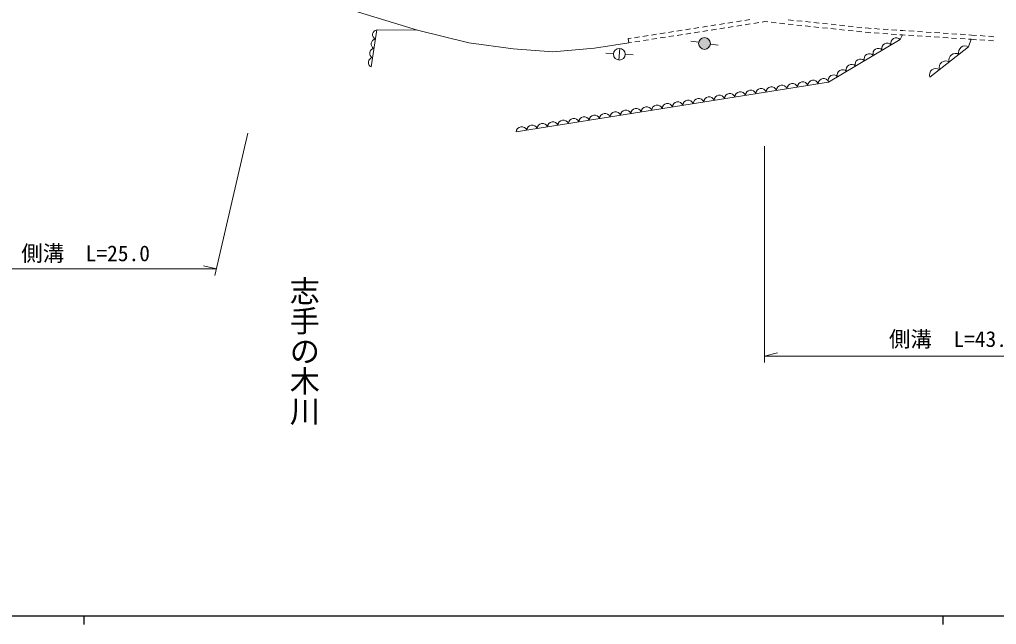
# Model space of a CAD drawing. Units: millimetres, scale not verified. Extents: x 40000 to 680000, y 20000 to 380000.
# Drawn here: x 160535 to 274231, y 204000 to 274390 of the extents above; entities that cross this region are included whole.
import ezdxf
from ezdxf.enums import TextEntityAlignment as Align

# ---------------------------------------------------------------- set-up
doc = ezdxf.new("R2010")
doc.units = ezdxf.units.MM
doc.header["$LTSCALE"] = 1000
for name, color, linetype, lineweight in [('M-BGD', 7, 'Continuous', 13), ('M-STR-HTXT', 7, 'Continuous', 13), ('M-TTL-BAND', 7, 'Continuous', 25)]:
    doc.layers.add(name, color=color, linetype=linetype, lineweight=lineweight)
doc.styles.add('@ＭＳ ゴシック', font='')
doc.styles.add('ＭＳ ゴシック', font='')
doc.styles.get('@ＭＳ ゴシック').set_extended_font_data('@MS Gothic')
doc.styles.get('ＭＳ ゴシック').set_extended_font_data('MS Gothic')

msp = doc.modelspace()

# ---------------------------------------------------------------- hatches: boundary and pattern name
at = {"layer": 'M-BGD'}
msp.add_hatch(color=256, dxfattribs=at).paths.add_polyline_path([(240915, 271441, 1), (239589, 271769, 0.00944), (239584, 271744, 0.98129)])

# ---------------------------------------------------------------- linework, layer by layer
for p, q in [((206835, 273156), (199475, 275414)), ((242969, 273979), (243562, 274071)), ((243957, 274133), (244550, 274226)), ((244945, 274288), (245538, 274380)), ((245978, 273943), (246571, 274036)), ((246966, 274098), (247262, 274144)), ((247262, 274144), (247606, 274108)), ((248004, 274066), (248601, 274003)), ((250008, 274358), (250605, 274295)), ((251003, 274254), (251600, 274191)), ((251997, 274149), (252594, 274086)), ((252992, 274045), (253589, 273982)), ((202105, 273189), (201447, 268875)), ((206835, 273156), (202105, 273189)), ((212825, 271661), (206835, 273156)), ((236053, 272897), (236646, 272990)), ((237041, 273051), (237634, 273144)), ((238029, 273206), (238622, 273299)), ((239017, 273360), (239610, 273453)), ((239062, 272861), (239655, 272954)), ((240005, 273515), (240598, 273608)), ((240050, 273016), (240643, 273109)), ((240993, 273670), (241586, 273762)), ((241038, 273170), (241631, 273263)), ((241981, 273824), (242574, 273917)), ((242026, 273325), (242619, 273418)), ((243014, 273480), (243607, 273572)), ((244002, 273634), (244595, 273727)), ((244990, 273789), (245583, 273881)), ((248999, 273962), (249595, 273899)), ((249993, 273857), (250590, 273794)), ((250988, 273752), (251584, 273690)), ((251982, 273648), (252579, 273585)), ((252977, 273543), (253573, 273481)), ((253971, 273439), (254568, 273376)), ((253986, 273940), (254583, 273877)), ((254966, 273334), (255562, 273272)), ((254981, 273835), (255578, 273773)), ((255960, 273230), (256557, 273167)), ((255975, 273731), (256572, 273668)), ((256955, 273125), (257551, 273062)), ((256970, 273626), (257567, 273564)), ((257949, 273021), (258546, 272958)), ((257965, 273522), (258561, 273459)), ((258944, 272916), (259288, 272880)), ((258959, 273417), (259331, 273378)), ((259288, 272880), (259593, 272859)), ((259331, 273378), (259632, 273358)), ((260031, 273330), (260629, 273289)), ((261028, 273261), (261627, 273220)), ((262026, 273193), (262625, 273152)), ((263024, 273124), (263324, 273104)), ((263324, 273104), (263636, 273084)), ((264035, 273058), (264634, 273019)), ((265033, 272994), (265632, 272955)), ((266031, 272929), (266630, 272891)), ((231377, 272165), (231706, 272217)), ((231377, 272165), (231454, 271671)), ((232101, 272279), (232694, 272371)), ((232146, 271780), (232739, 271872)), ((233089, 272433), (233682, 272526)), ((233134, 271934), (233727, 272027)), ((234077, 272588), (234670, 272680)), ((234122, 272089), (234715, 272181)), ((235065, 272742), (235658, 272835)), ((235110, 272243), (235703, 272336)), ((236098, 272398), (236691, 272490)), ((237086, 272552), (237679, 272645)), ((238074, 272707), (238667, 272800)), ((238680, 271881), (239584, 271744)), ((259993, 272832), (260591, 272790)), ((260990, 272763), (261589, 272722)), ((261988, 272694), (262586, 272653)), ((262985, 272626), (263291, 272605)), ((263291, 272605), (263602, 272585)), ((264001, 272559), (264600, 272520)), ((264999, 272495), (265598, 272456)), ((265997, 272431), (266596, 272392)), ((266995, 272366), (267594, 272328)), ((267029, 272865), (267628, 272827)), ((267993, 272302), (268592, 272263)), ((268027, 272801), (268626, 272762)), ((268991, 272238), (269590, 272199)), ((269025, 272737), (269624, 272698)), ((269989, 272174), (270588, 272135)), ((270023, 272672), (270622, 272634)), ((270987, 272109), (271298, 272089)), ((271021, 272608), (271332, 272588)), ((271298, 272089), (271897, 272045)), ((271332, 272588), (271927, 272544)), ((272296, 272015), (272894, 271971)), ((272326, 272514), (272924, 272470)), ((273293, 271941), (273891, 271896)), ((273323, 272440), (273922, 272395)), ((217966, 270991), (212825, 271661)), ((222611, 270649), (217966, 270991)), ((227465, 271047), (222611, 270649)), ((227465, 271047), (231454, 271671)), ((230389, 271034), (230279, 269673)), ((231454, 271671), (231751, 271718)), ((240947, 271535), (241851, 271398)), ((228752, 270487), (229664, 270431)), ((231041, 270346), (231953, 270290)), ((254700, 267120), (218344, 261321))]:
    msp.add_line(p, q, dxfattribs=at)
for points in [[(263291, 272605), (263019, 272066), (254700, 267120)], [(271295, 272089), (270989, 271212), (266465, 267700)]]:
    msp.add_lwpolyline(points, dxfattribs=at)
for centre in [(240252, 271605), (230342, 270353)]:
    msp.add_circle(centre, 683, dxfattribs=at)
for centre, radius, start, end in [((202193, 272624), 572, 98.81371, 243.83483), ((202028, 271545), 572, 98.81371, 243.83483), ((262558, 271657), 616, 41.57706, 199.88812), ((201864, 270467), 572, 98.81371, 243.83483), ((260479, 270421), 616, 41.57706, 199.88812), ((261518, 271039), 616, 41.57706, 199.88812), ((270585, 270566), 763, 57.96073, 197.677), ((201699, 269389), 572, 98.81371, 243.83483), ((258399, 269184), 616, 41.57706, 199.88812), ((259439, 269802), 616, 41.57706, 199.88812), ((268322, 268810), 763, 57.96073, 197.677), ((269453, 269688), 763, 57.96073, 197.677), ((256319, 267948), 616, 41.57706, 199.88812), ((257359, 268566), 616, 41.57706, 199.88812), ((267191, 267932), 763, 57.96073, 197.677), ((252902, 266705), 626, 20.71223, 177.41379), ((254114, 266898), 626, 20.71223, 177.41379), ((255279, 267330), 616, 41.57706, 199.88812), ((245631, 265545), 626, 20.71223, 177.41379), ((246843, 265739), 626, 20.71223, 177.41379), ((248055, 265932), 626, 20.71223, 177.41379), ((249267, 266125), 626, 20.71223, 177.41379), ((250478, 266319), 626, 20.71223, 177.41379), ((251690, 266512), 626, 20.71223, 177.41379), ((238360, 264385), 626, 20.71223, 177.41379), ((239572, 264579), 626, 20.71223, 177.41379), ((240783, 264772), 626, 20.71223, 177.41379), ((241995, 264965), 626, 20.71223, 177.41379), ((243207, 265159), 626, 20.71223, 177.41379), ((244419, 265352), 626, 20.71223, 177.41379), ((231088, 263226), 626, 20.71223, 177.41379), ((232300, 263419), 626, 20.71223, 177.41379), ((233512, 263612), 626, 20.71223, 177.41379), ((234724, 263806), 626, 20.71223, 177.41379), ((235936, 263999), 626, 20.71223, 177.41379), ((237148, 264192), 626, 20.71223, 177.41379), ((223817, 262066), 626, 20.71223, 177.41379), ((225029, 262259), 626, 20.71223, 177.41379), ((226241, 262452), 626, 20.71223, 177.41379), ((227453, 262646), 626, 20.71223, 177.41379), ((228665, 262839), 626, 20.71223, 177.41379), ((229877, 263032), 626, 20.71223, 177.41379), ((218970, 261293), 626, 20.71223, 177.41379), ((220182, 261486), 626, 20.71223, 177.41379), ((221393, 261679), 626, 20.71223, 177.41379), ((222605, 261872), 626, 20.71223, 177.41379)]:
    msp.add_arc(centre, radius, start, end, dxfattribs=at)
at = {"layer": 'M-STR-HTXT'}
for p, q in [((187092, 261161), (183269, 244594)), ((247249, 259662), (247249, 234496)), ((183447, 245364), (181947, 245739)), ((152604, 245364), (183447, 245364)), ((247249, 235213), (248749, 235588)), ((247249, 235213), (290594, 235213))]:
    msp.add_line(p, q, dxfattribs=at)
at = {"layer": 'M-TTL-BAND'}
for p, q in [((40000, 205000), (579000, 205000)), ((168000, 205000), (168000, 204000)), ((268000, 205000), (268000, 204000))]:
    msp.add_line(p, q, dxfattribs=at)

# ---------------------------------------------------------------- texts
at = {"layer": 'M-BGD', "style": '@ＭＳ ゴシック'}
msp.add_text('志手の木川', height=2566, rotation=270, dxfattribs=at).set_placement((191640, 244588), align=Align.BOTTOM_LEFT)
at = {"layer": 'M-STR-HTXT', "style": 'ＭＳ ゴシック'}
for s, p in [('側溝\u3000L=25.0', (160729, 245719)), ('側溝\u3000L=43.5', (261718, 235745))]:
    msp.add_text(s, height=1833, dxfattribs=at).set_placement(p, align=Align.BOTTOM_LEFT)

doc.saveas('drawing.dxf')
